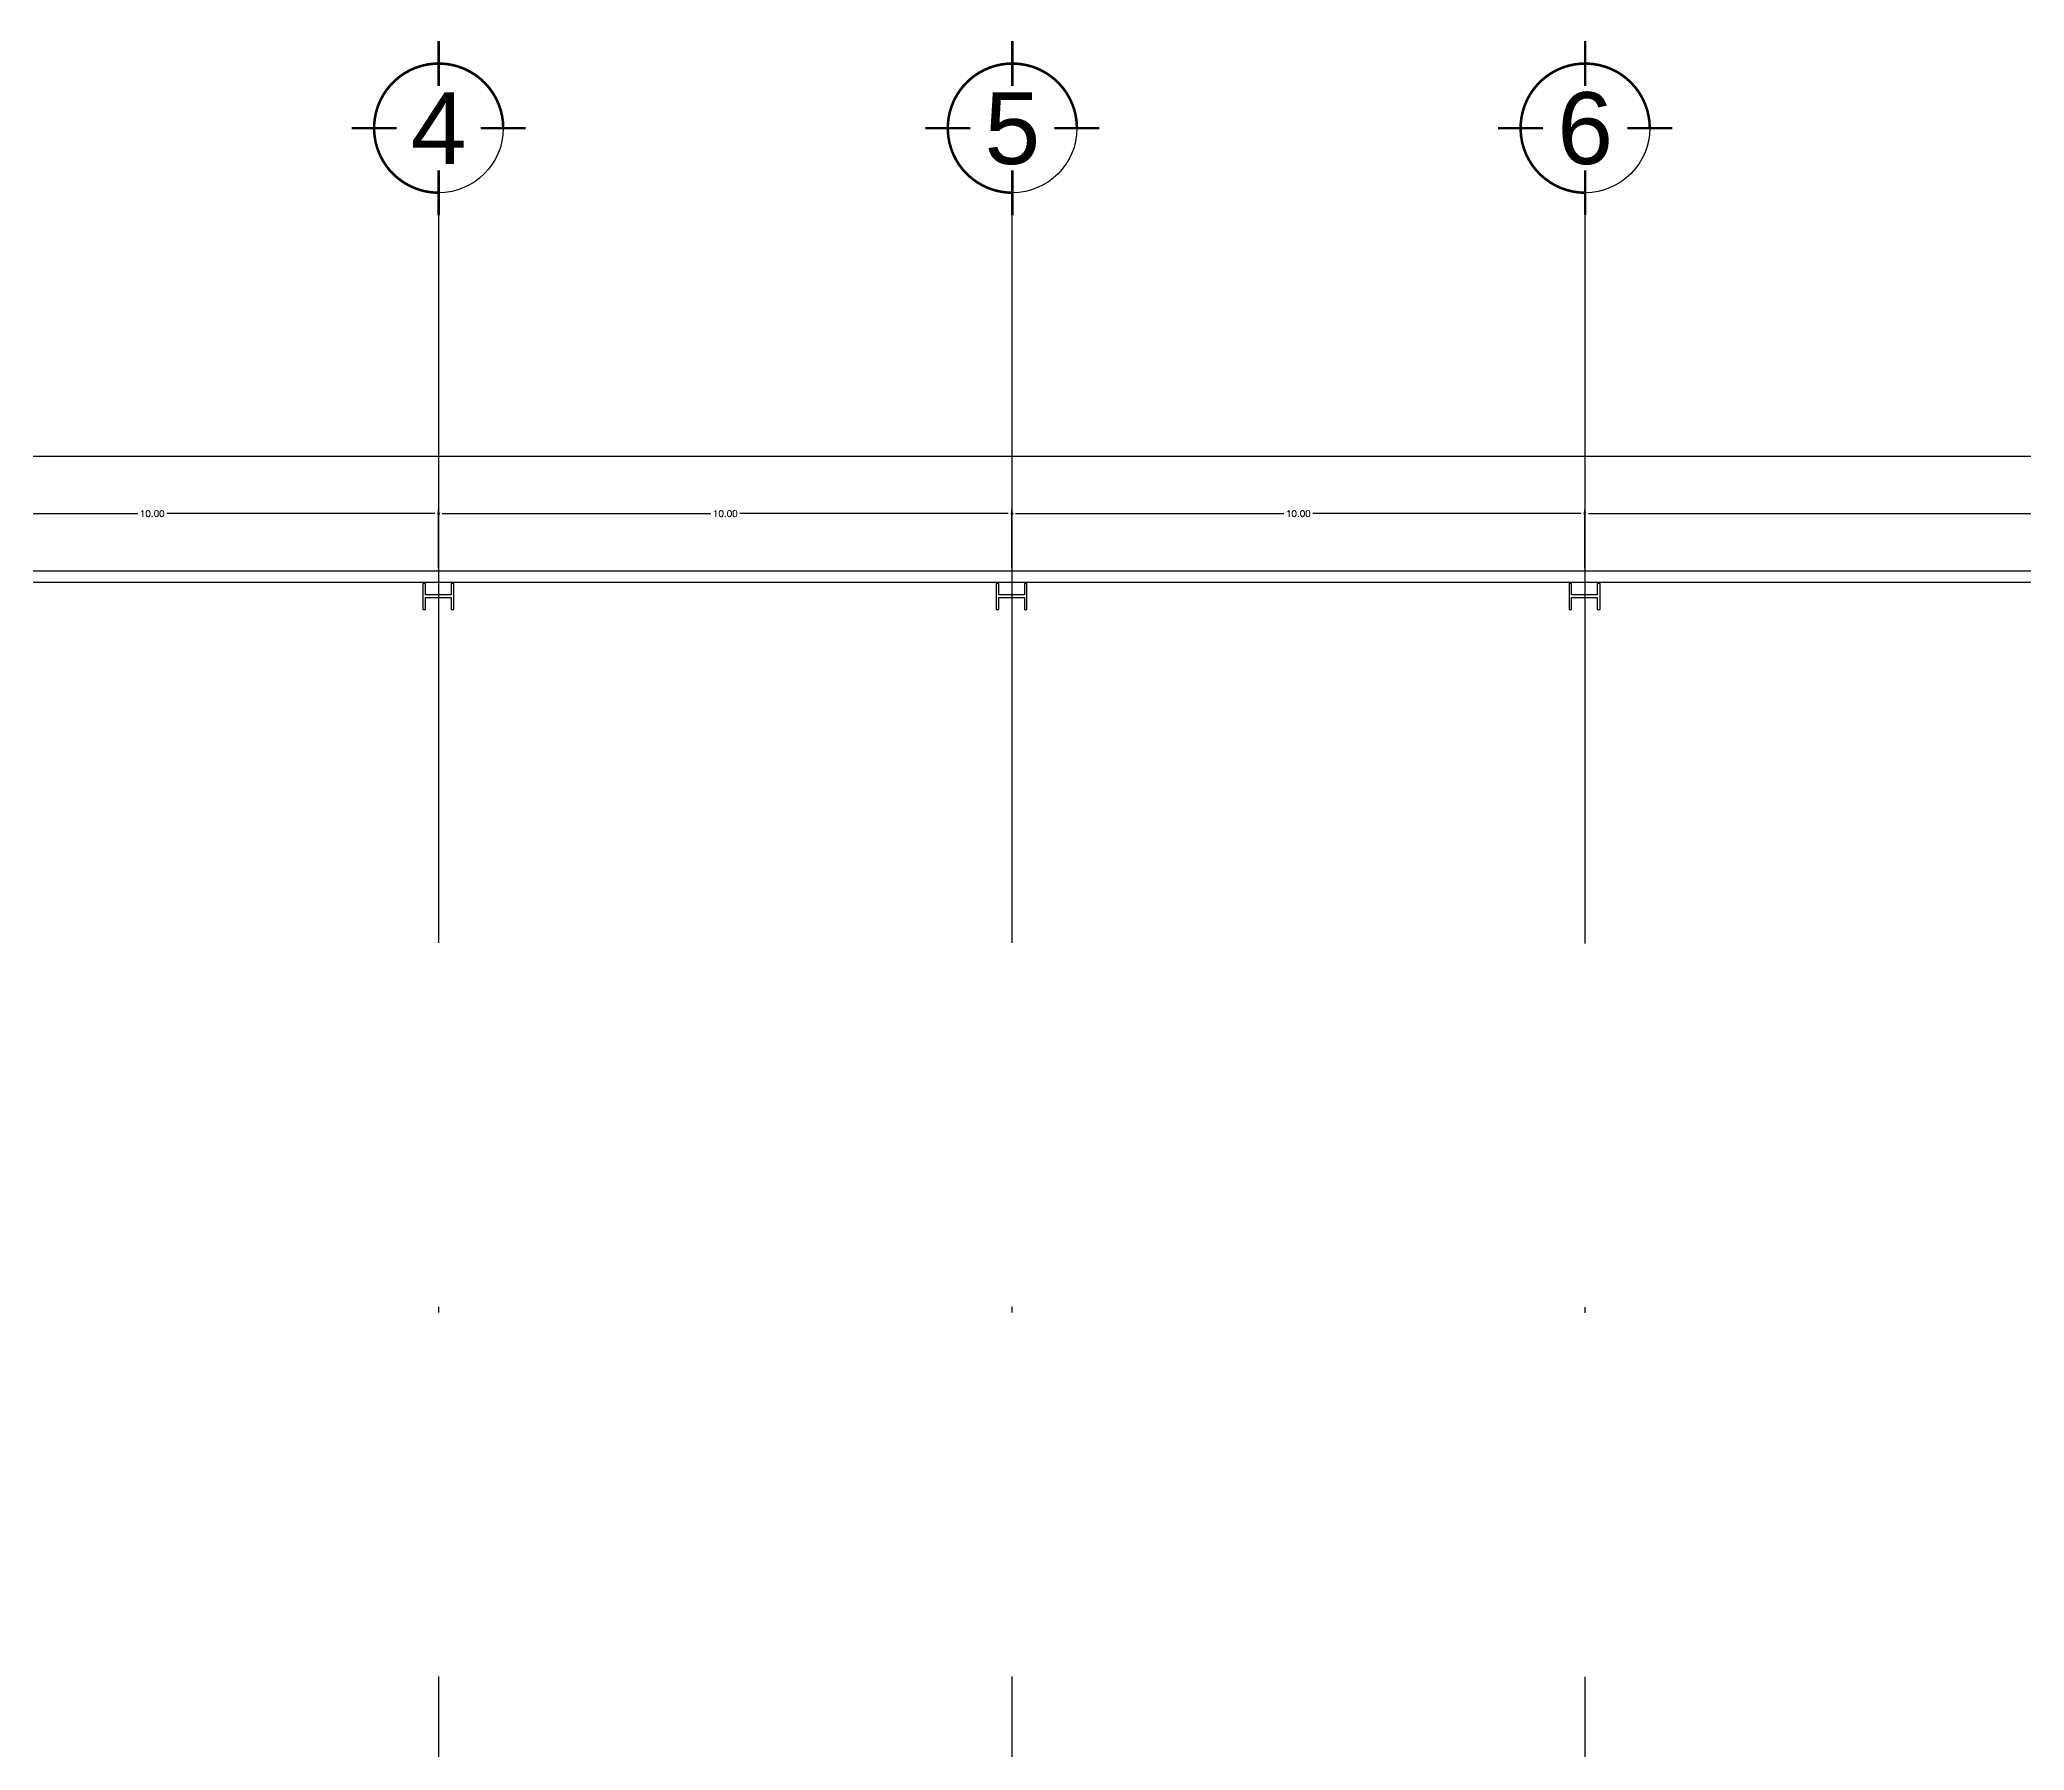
# Model space of a CAD drawing. Header units: millimetres. Extents: x 1263 to 1705, y 1248 to 1444.
# Drawn here: x 1564.32 to 1598.97, y 1412.25 to 1442.1 of the extents above; entities that cross this region are included whole.
import ezdxf
from ezdxf.enums import TextEntityAlignment as Align

# ---------------------------------------------------------------- set-up
doc = ezdxf.new("R2010")
doc.units = ezdxf.units.MM
doc.header["$PDMODE"] = 34
doc.linetypes.add('DASHDOT', pattern=[25.4, 12.7, -6.35, 0, -6.35])
for name, color, linetype in [('1- 2', 223, 'Continuous'), ('1- muro de carga', 5, 'Continuous'), ('dim-75', 2, 'Continuous'), ('ejes', 140, 'DASHDOT'), ('MARCO', 254, 'Continuous')]:
    doc.layers.add(name, color=color, linetype=linetype)
doc.styles.add('75', font='romans.shx', dxfattribs={"height": 0.112})
doc.styles.add('ALA', font='arial.ttf')
doc.styles.get("Standard").update_dxf_attribs({"font": 'arial.ttf'})
doc.styles.add('TEXTOS', font='romans.shx')
doc.dimstyles.new('DIM-75P', dxfattribs={"dimtxt": 0.3, "dimasz": 0.3, "dimexe": 0.0675, "dimexo": 0.0468, "dimgap": 0.0375, "dimtad": 0, "dimtih": 1, "dimtoh": 1, "dimzin": 0, "dimdsep": 46, "dimtxsty": 'TEXTOS', "dimcen": 0.3, "dimclrd": 1, "dimclre": 1, "dimclrt": 2, "dimadec": 0, "dimazin": 0, "dimtfac": 1, "dimtmove": 1, "dimatfit": 3, "dimldrblk": 'flecha', "dimfxl": 0.045, "dimtolj": 1, "dimtzin": 0, "dimlwd": -1, "dimlwe": -1, "dimarcsym": 0})

# ---------------------------------------------------------------- blocks, each defined once
blk = doc.blocks.new('ejeh')
at = {"layer": 'ejes', "const_width": 0.02}
for points in [[(0, 1.348), (0, 1)], [(-0.326, 0.674), (-0.674, 0.674)], [(0.326, 0.674), (0.674, 0.674)], [(0, 0), (0, 0.348)]]:
    blk.add_lwpolyline(points, dxfattribs=at)
blk.add_lwpolyline([(0, 0.174, -2.414214), (0.5, 0.674, 1)], format="xyb", dxfattribs=at)
at = {"layer": 'ejes'}
blk.add_circle((0, 0.674), 0.5, dxfattribs=at)
blk.add_attdef('X', text='', height=0.556, dxfattribs=at).set_placement((0, 0.674), align=Align.MIDDLE_CENTER)
blk = doc.blocks.new('flecha')
at = {"ltscale": 6}
for points in [[(-0.02, 0.03), (-0.11, 0.13), (-0.12, 0.05), (-0.12, 0.21)], [(-0.02, -0.03), (-0.11, -0.13), (-0.12, -0.05), (-0.12, -0.21)]]:
    blk.add_hatch(color=256, dxfattribs=at).paths.add_polyline_path(points)
for p, q in [((0.01, -0.02), (-0.14, 0.24)), ((0.01, 0.02), (-0.14, -0.24)), ((-0.13, 0.24), (-0.13, 0.03)), ((-0.13, 0.03), (-0.1, 0.12)), ((0, 0), (-0.1, 0.12)), ((0, 0), (-0.1, -0.12)), ((-0.13, -0.02), (-0.13, -0.24)), ((-0.13, -0.02), (-0.1, -0.12))]:
    blk.add_line(p, q, dxfattribs=at)
for points in [[(-0.02, 0.03), (-0.11, 0.13), (-0.12, 0.05), (-0.12, 0.21)], [(-0.02, -0.03), (-0.11, -0.13), (-0.12, -0.05), (-0.12, -0.21)]]:
    blk.add_lwpolyline(points, close=True, dxfattribs=at)
blk = doc.blocks.new('*D33')
at = {"layer": 'Defpoints', "color": 0, "transparency": 16777216}
for p in [(1119.68, 119.429), (1109.68, 118.429), (1119.68, 118.429)]:
    blk.add_point(p, dxfattribs=at)
at = {"layer": 'dim-75', "color": 1, "transparency": 16777216}
for p, q in [((1109.68, 118.475), (1109.68, 119.496)), ((1109.743, 119.429), (1114.426, 119.429)), ((1119.616, 119.429), (1114.933, 119.429)), ((1119.68, 118.475), (1119.68, 119.496))]:
    blk.add_line(p, q, dxfattribs=at)
at = {"layer": 'dim-75', "color": 1, "transparency": 16777216, "xscale": 0.06375, "yscale": 0.06375, "zscale": 0.06375, "rotation": 180}
blk.add_blockref('flecha', (1109.68, 119.429), dxfattribs=at)
at = {"layer": 'dim-75', "color": 1, "transparency": 16777216, "xscale": 0.06375, "yscale": 0.06375, "zscale": 0.06375}
blk.add_blockref('flecha', (1119.68, 119.429), dxfattribs=at)
at = {"layer": 'dim-75', "transparency": 16777216, "insert": (1114.68, 119.429), "char_height": 0.112, "attachment_point": 5, "style": '75'}
blk.add_mtext('\\A1;10.00', dxfattribs=at)
blk = doc.blocks.new('*D34')
at = {"layer": 'Defpoints', "color": 0, "transparency": 16777216}
for p in [(1129.688, 119.429), (1119.68, 118.429), (1129.688, 118.429)]:
    blk.add_point(p, dxfattribs=at)
at = {"layer": 'dim-75', "color": 1, "transparency": 16777216}
for p, q in [((1119.68, 118.475), (1119.68, 119.496)), ((1119.743, 119.429), (1124.43, 119.429)), ((1129.624, 119.429), (1124.937, 119.429)), ((1129.688, 118.475), (1129.688, 119.496))]:
    blk.add_line(p, q, dxfattribs=at)
at = {"layer": 'dim-75', "color": 1, "transparency": 16777216, "xscale": 0.06375, "yscale": 0.06375, "zscale": 0.06375, "rotation": 180}
blk.add_blockref('flecha', (1119.68, 119.429), dxfattribs=at)
at = {"layer": 'dim-75', "color": 1, "transparency": 16777216, "xscale": 0.06375, "yscale": 0.06375, "zscale": 0.06375}
blk.add_blockref('flecha', (1129.688, 119.429), dxfattribs=at)
at = {"layer": 'dim-75', "transparency": 16777216, "insert": (1124.684, 119.429), "char_height": 0.112, "attachment_point": 5, "style": '75'}
blk.add_mtext('\\A1;10.00', dxfattribs=at)
blk = doc.blocks.new('*D35')
at = {"layer": 'Defpoints', "color": 0, "transparency": 16777216}
for p in [(1139.688, 119.429), (1129.688, 118.429), (1139.688, 118.429)]:
    blk.add_point(p, dxfattribs=at)
at = {"layer": 'dim-75', "color": 1, "transparency": 16777216}
for p, q in [((1129.688, 118.475), (1129.688, 119.496)), ((1129.751, 119.429), (1134.434, 119.429)), ((1139.624, 119.429), (1134.941, 119.429)), ((1139.688, 118.475), (1139.688, 119.496))]:
    blk.add_line(p, q, dxfattribs=at)
at = {"layer": 'dim-75', "color": 1, "transparency": 16777216, "xscale": 0.06375, "yscale": 0.06375, "zscale": 0.06375, "rotation": 180}
blk.add_blockref('flecha', (1129.688, 119.429), dxfattribs=at)
at = {"layer": 'dim-75', "color": 1, "transparency": 16777216, "xscale": 0.06375, "yscale": 0.06375, "zscale": 0.06375}
blk.add_blockref('flecha', (1139.688, 119.429), dxfattribs=at)
at = {"layer": 'dim-75', "transparency": 16777216, "insert": (1134.688, 119.429), "char_height": 0.112, "attachment_point": 5, "style": '75'}
blk.add_mtext('\\A1;10.00', dxfattribs=at)
blk = doc.blocks.new('*D36')
at = {"layer": 'Defpoints', "color": 0, "transparency": 16777216}
for p in [(1165.686, 119.429), (1139.688, 118.429), (1165.686, 118.429)]:
    blk.add_point(p, dxfattribs=at)
at = {"layer": 'dim-75', "color": 1, "transparency": 16777216}
for p, q in [((1139.688, 118.475), (1139.688, 119.496)), ((1139.751, 119.429), (1152.433, 119.429)), ((1165.622, 119.429), (1152.94, 119.429)), ((1165.686, 118.475), (1165.686, 119.496))]:
    blk.add_line(p, q, dxfattribs=at)
at = {"layer": 'dim-75', "color": 1, "transparency": 16777216, "xscale": 0.06375, "yscale": 0.06375, "zscale": 0.06375, "rotation": 180}
blk.add_blockref('flecha', (1139.688, 119.429), dxfattribs=at)
at = {"layer": 'dim-75', "color": 1, "transparency": 16777216, "xscale": 0.06375, "yscale": 0.06375, "zscale": 0.06375}
blk.add_blockref('flecha', (1165.686, 119.429), dxfattribs=at)
at = {"layer": 'dim-75', "transparency": 16777216, "insert": (1152.687, 119.429), "char_height": 0.112, "attachment_point": 5, "style": '75'}
blk.add_mtext('\\A1;10.00', dxfattribs=at)
blk = doc.blocks.new('*D45')
at = {"layer": 'Defpoints', "color": 0, "transparency": 16777216}
for p in [(1089.141, 120.429), (1089.141, 118.429), (1230.223, 118.429)]:
    blk.add_point(p, dxfattribs=at)
at = {"layer": 'dim-75', "color": 1, "transparency": 16777216}
for p, q in [((1089.141, 118.475), (1089.141, 120.496)), ((1089.205, 120.429), (1159.375, 120.429)), ((1230.159, 120.429), (1159.989, 120.429)), ((1230.223, 118.475), (1230.223, 120.496))]:
    blk.add_line(p, q, dxfattribs=at)
at = {"layer": 'dim-75', "color": 1, "transparency": 16777216, "xscale": 0.06375, "yscale": 0.06375, "zscale": 0.06375, "rotation": 180}
blk.add_blockref('flecha', (1089.141, 120.429), dxfattribs=at)
at = {"layer": 'dim-75', "color": 1, "transparency": 16777216, "xscale": 0.06375, "yscale": 0.06375, "zscale": 0.06375}
blk.add_blockref('flecha', (1230.223, 120.429), dxfattribs=at)
at = {"layer": 'dim-75', "transparency": 16777216, "insert": (1159.682, 120.429), "char_height": 0.112, "attachment_point": 5, "style": '75'}
blk.add_mtext('\\A1;141.08', dxfattribs=at)
blk = doc.blocks.new('planta conjunto')
at = {"layer": '1- 2', "lineweight": 25}
for points in [[(30.758, 79.581), (30.308, 79.581), (30.308, 79.779), (30.261, 79.779), (30.261, 79.329), (30.308, 79.329), (30.308, 79.534), (30.758, 79.534), (30.758, 79.329), (30.806, 79.329), (30.806, 79.779), (30.758, 79.779), (30.758, 79.581)], [(40.766, 79.581), (40.316, 79.581), (40.316, 79.779), (40.269, 79.779), (40.269, 79.329), (40.316, 79.329), (40.316, 79.534), (40.766, 79.534), (40.766, 79.329), (40.806, 79.329), (40.806, 79.779), (40.766, 79.779), (40.766, 79.581)], [(50.766, 79.581), (50.316, 79.581), (50.316, 79.779), (50.277, 79.779), (50.277, 79.329), (50.316, 79.329), (50.316, 79.534), (50.766, 79.534), (50.766, 79.329), (50.814, 79.329), (50.814, 79.779), (50.766, 79.779), (50.766, 79.581)]]:
    blk.add_lwpolyline(points, dxfattribs=at)
at = {"layer": '1- muro de carga', "lineweight": 25}
blk.add_lwpolyline([(0, 0), (0, 80), (141.082, 80), (162.567, 0)], close=True, dxfattribs=at)
blk.add_lwpolyline([(6.09, 0.197), (0.197, 0.197), (0.197, 79.803), (140.923, 79.803), (162.306, 0.197), (7.291, 0.197)], dxfattribs=at)
at = {"layer": 'ejes'}
for p, q in [((30.539, 86.208), (30.539, 0.474)), ((40.547, 86.208), (40.547, 0.474)), ((50.547, 86.2), (50.547, 0.474))]:
    blk.add_line(p, q, dxfattribs=at)
at = {"layer": 'MARCO'}
ref = blk.add_blockref('ejeh', (30.539, 86.208), dxfattribs=dict(at, xscale=2.254873559710263, yscale=2.254873559710263, zscale=2.254873559710263))
ref.add_attrib('X', '4', dxfattribs={"layer": 'ejes', "height": 1.254, "style": 'ALA'}).set_placement((30.539, 87.728), align=Align.MIDDLE_CENTER)
ref = blk.add_blockref('ejeh', (40.554, 86.208), dxfattribs=dict(at, xscale=2.254873559710263, yscale=2.254873559710263, zscale=2.254873559710263))
ref.add_attrib('X', '5', dxfattribs={"layer": 'ejes', "height": 1.254, "style": 'ALA'}).set_placement((40.554, 87.728), align=Align.MIDDLE_CENTER)
ref = blk.add_blockref('ejeh', (50.554, 86.208), dxfattribs=dict(at, xscale=2.254873559710263, yscale=2.254873559710263, zscale=2.254873559710263))
ref.add_attrib('X', '6', dxfattribs={"layer": 'ejes', "height": 1.254, "style": 'ALA'}).set_placement((50.554, 87.728), align=Align.MIDDLE_CENTER)
at = {"layer": 'dim-75'}
for base, p1, p2, picture, middle in [((0, 82), (141.082, 80), (0, 80), '*D45', (70.541, 82)), ((30.539, 81), (20.539, 80), (30.539, 80), '*D33', (25.539, 81)), ((50.547, 81), (40.547, 80), (50.547, 80), '*D35', (45.547, 81))]:
    dim = blk.add_linear_dim(base=base, p1=p1, p2=p2, dimstyle='DIM-75P', dxfattribs=at)
    dim.commit()
    dim.dimension.update_dxf_attribs({"geometry": picture, "text_midpoint": middle, "insert": (-1089.141, -38.429)})
for base, p1, p2, picture, middle in [((40.547, 81), (30.539, 80), (40.547, 80), '*D34', (35.543, 81)), ((76.545, 81), (50.547, 80), (76.545, 80), '*D36', (63.546, 81))]:
    dim = blk.add_linear_dim(base=base, p1=p1, p2=p2, text='10.00', dimstyle='DIM-75P', dxfattribs=at)
    dim.commit()
    dim.dimension.update_dxf_attribs({"geometry": picture, "text_midpoint": middle, "insert": (-1089.141, -38.429)})

msp = doc.modelspace()

# ---------------------------------------------------------------- linework, layer by layer
at = {"layer": '1- muro de carga', "lineweight": 25}
msp.add_lwpolyline([(1540.74837, 1352.83175), (1540.74837, 1432.83175), (1681.83059, 1432.83175), (1703.31559, 1352.83175)], close=True, dxfattribs=at)
msp.add_lwpolyline([(1546.83842, 1353.02922), (1540.94584, 1353.02922), (1540.94584, 1432.63428), (1681.67108, 1432.63428), (1703.05435, 1353.02923), (1548.03907, 1353.02923)], dxfattribs=at)

# ---------------------------------------------------------------- block references
msp.add_blockref('planta conjunto', (1540.74837, 1352.83175))

doc.saveas('drawing.dxf')
